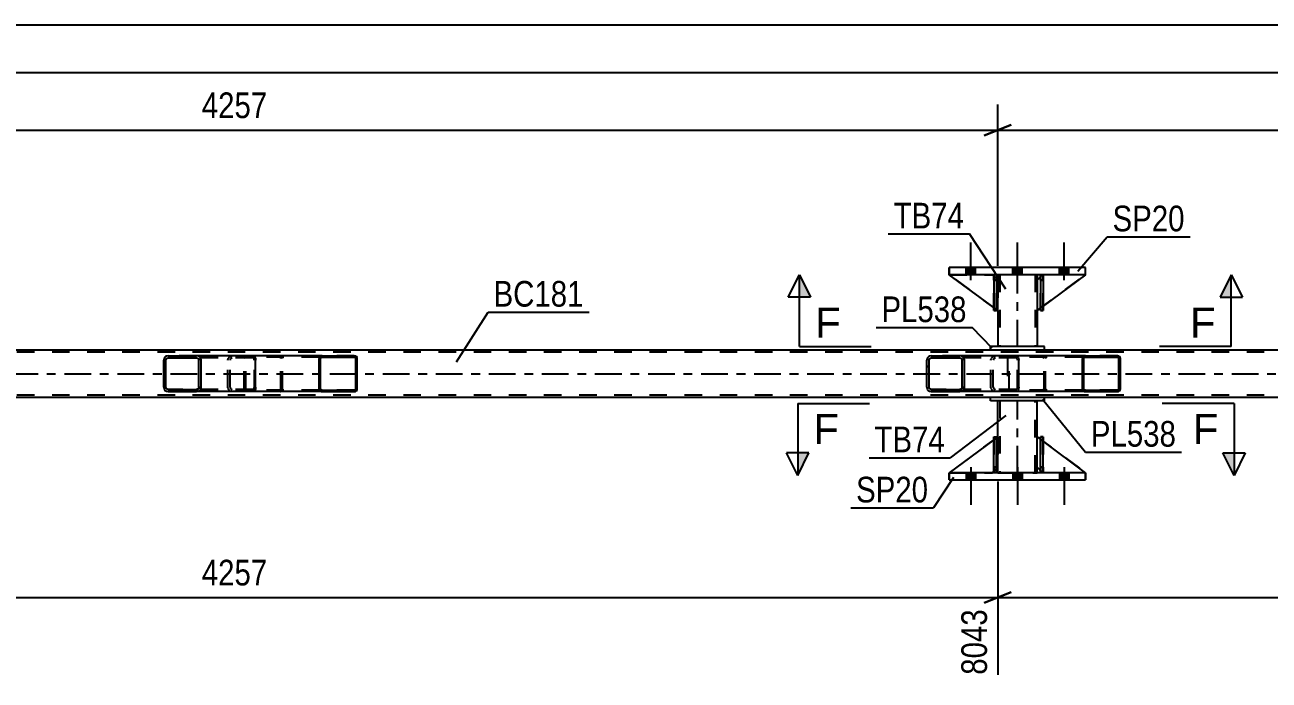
# Model space of a CAD drawing. Header units: millimetres. Extents: x 0 to 841, y 0 to 594.
# Drawn here: x 219.4 to 358.2, y 217.9 to 291 of the extents above; entities that cross this region are included whole.
import ezdxf

# ---------------------------------------------------------------- set-up
doc = ezdxf.new("R2010")
doc.units = ezdxf.units.MM
doc.linetypes.add('DXK_LINE_DOT2', pattern=[3.9198, 1.9599, -1.9599])
doc.linetypes.add('DXK_LINE_DOT3', pattern=[5.9187, 2.979, -0.9799, 0.9799, -0.9799])
doc.styles.add('Arial', font='ARIAL.TTF', dxfattribs={"height": 0.2})
doc.styles.add('Arial Narrow', font='ARIALN.TTF', dxfattribs={"height": 0.2})

# ---------------------------------------------------------------- blocks, each defined once
blk = doc.blocks.new('Bolt-814521683-2809 - 2731')
at = {"linetype": 'Continuous'}
for points in [[(324.4, 263.15), (325.44, 263.15), (325.44, 263.95), (324.4, 263.95)], [(324.4, 263.15), (325.44, 263.15), (325.44, 263.95), (324.4, 263.95)], [(324.4, 263.15), (325.44, 263.15), (325.44, 263.95), (324.4, 263.95)], [(329.6, 263.15), (330.64, 263.15), (330.64, 263.95), (329.6, 263.95)], [(329.6, 263.15), (330.64, 263.15), (330.64, 263.95), (329.6, 263.95)], [(334.8, 263.15), (335.84, 263.15), (335.84, 263.95), (334.8, 263.95)], [(334.8, 263.15), (335.84, 263.15), (335.84, 263.95), (334.8, 263.95)], [(334.8, 263.15), (335.84, 263.15), (335.84, 263.95), (334.8, 263.95)]]:
    blk.add_hatch(color=1, dxfattribs=at).paths.add_polyline_path(points)
at = {"color": 1, "linetype": 'Continuous'}
for p, q in [((324.92, 262.55), (324.92, 266.75)), ((324.92, 262.55), (324.92, 266.75)), ((324.92, 262.55), (324.92, 266.75)), ((330.12, 262.55), (330.12, 266.75)), ((330.12, 262.55), (330.12, 266.75)), ((335.32, 262.55), (335.32, 266.75)), ((335.32, 262.55), (335.32, 266.75)), ((335.32, 262.55), (335.32, 266.75)), ((324.4, 263.15), (324.4, 263.95)), ((324.4, 263.15), (324.4, 263.95)), ((324.4, 263.15), (324.4, 263.95)), ((325.44, 263.15), (325.44, 263.95)), ((325.44, 263.15), (325.44, 263.95)), ((325.44, 263.15), (325.44, 263.95)), ((329.6, 263.15), (329.6, 263.95)), ((329.6, 263.15), (329.6, 263.95)), ((330.64, 263.15), (330.64, 263.95)), ((330.64, 263.15), (330.64, 263.95)), ((334.8, 263.15), (334.8, 263.95)), ((334.8, 263.15), (334.8, 263.95)), ((334.8, 263.15), (334.8, 263.95)), ((335.84, 263.15), (335.84, 263.95)), ((335.84, 263.15), (335.84, 263.95)), ((335.84, 263.15), (335.84, 263.95))]:
    blk.add_line(p, q, dxfattribs=at)
blk = doc.blocks.new('Bolt-814521683-2810 - 2731')
at = {"linetype": 'Continuous'}
for points in [[(325.44, 241.07), (324.4, 241.07), (324.4, 240.27), (325.44, 240.27)], [(325.44, 241.07), (324.4, 241.07), (324.4, 240.27), (325.44, 240.27)], [(325.44, 241.07), (324.4, 241.07), (324.4, 240.27), (325.44, 240.27)], [(330.64, 241.07), (329.6, 241.07), (329.6, 240.27), (330.64, 240.27)], [(330.64, 241.07), (329.6, 241.07), (329.6, 240.27), (330.64, 240.27)], [(335.84, 241.07), (334.8, 241.07), (334.8, 240.27), (335.84, 240.27)], [(335.84, 241.07), (334.8, 241.07), (334.8, 240.27), (335.84, 240.27)], [(335.84, 241.07), (334.8, 241.07), (334.8, 240.27), (335.84, 240.27)]]:
    blk.add_hatch(color=1, dxfattribs=at).paths.add_polyline_path(points)
at = {"color": 1, "linetype": 'Continuous'}
for p, q in [((324.92, 241.67), (324.92, 237.47)), ((324.92, 241.67), (324.92, 237.47)), ((324.92, 241.67), (324.92, 237.47)), ((330.12, 241.67), (330.12, 237.47)), ((330.12, 241.67), (330.12, 237.47)), ((335.32, 241.67), (335.32, 237.47)), ((335.32, 241.67), (335.32, 237.47)), ((335.32, 241.67), (335.32, 237.47)), ((324.4, 241.07), (324.4, 240.27)), ((324.4, 241.07), (324.4, 240.27)), ((324.4, 241.07), (324.4, 240.27)), ((325.44, 241.07), (325.44, 240.27)), ((325.44, 241.07), (325.44, 240.27)), ((325.44, 241.07), (325.44, 240.27)), ((329.6, 241.07), (329.6, 240.27)), ((329.6, 241.07), (329.6, 240.27)), ((330.64, 241.07), (330.64, 240.27)), ((330.64, 241.07), (330.64, 240.27)), ((334.8, 241.07), (334.8, 240.27)), ((334.8, 241.07), (334.8, 240.27)), ((334.8, 241.07), (334.8, 240.27)), ((335.84, 241.07), (335.84, 240.27)), ((335.84, 241.07), (335.84, 240.27)), ((335.84, 241.07), (335.84, 240.27))]:
    blk.add_line(p, q, dxfattribs=at)
blk = doc.blocks.new('Part-814521683-2860 - 2731')
at = {"color": 7, "linetype": 'DXK_LINE_DOT2'}
for p, q in [((726.12, 254.51), (64, 254.51)), ((333.12, 254.75), (327.12, 254.75)), ((726.12, 249.71), (64, 249.71)), ((333.12, 249.47), (327.12, 249.47))]:
    blk.add_line(p, q, dxfattribs=at)
at = {"color": 2, "linetype": 'Continuous'}
for p, q in [((327.12, 254.75), (162.85, 254.75)), ((582.53, 254.75), (333.12, 254.75)), ((327.12, 249.47), (162.85, 249.47)), ((582.53, 249.47), (333.12, 249.47))]:
    blk.add_line(p, q, dxfattribs=at)
at = {"color": 7, "linetype": 'DXK_LINE_DOT3'}
blk.add_line((64, 252.11), (726.12, 252.11), dxfattribs=at)
blk = doc.blocks.new('Part-814521683-2909 - 2731')
at = {"color": 2, "linetype": 'Continuous'}
for p, q in [((333.12, 255.15), (327.12, 255.15)), ((327.12, 254.75), (327.12, 255.15)), ((333.12, 254.75), (327.12, 254.75)), ((333.12, 254.75), (333.12, 255.15))]:
    blk.add_line(p, q, dxfattribs=at)
blk = doc.blocks.new('Part-814521683-2921 - 2731')
at = {"linetype": 'Continuous'}
h = blk.add_hatch(dxfattribs=at)
h.set_pattern_fill('', scale=0.7, style=0, pattern_type=0)
h.set_pattern_definition([(45, (324.1625, 253.813), (-1.57154, 1.57154), [])])
h.paths.add_polyline_path([(324.2, 253.63), (324.16, 253.81), (324.05, 253.97), (323.89, 254.07), (323.7, 254.11), (320.51, 254.11), (320.32, 254.07), (320.16, 253.97), (320.05, 253.81), (320.01, 253.63), (320.01, 250.59), (320.05, 250.41), (320.16, 250.25), (320.32, 250.15), (320.51, 250.11), (323.7, 250.11), (323.89, 250.15), (324.05, 250.25), (324.16, 250.41), (324.2, 250.59)])
h.paths.add_polyline_path([(323.93, 250.5), (323.88, 250.42), (323.79, 250.37), (323.7, 250.35), (320.51, 250.35), (320.42, 250.37), (320.34, 250.42), (320.28, 250.5), (320.26, 250.59), (320.26, 253.63), (320.28, 253.72), (320.34, 253.8), (320.42, 253.85), (320.51, 253.87), (323.7, 253.87), (323.79, 253.85), (323.88, 253.8), (323.93, 253.72), (323.95, 253.63), (323.95, 250.59)])
at = {"color": 2, "linetype": 'Continuous'}
for p, q in [((320.51, 254.11), (320.32, 254.07)), ((320.51, 254.11), (323.7, 254.11)), ((330, 254.11), (323.7, 254.11)), ((323.89, 254.07), (323.7, 254.11)), ((330, 254.11), (330.1, 254.07)), ((330.1, 254.07), (330.19, 253.97)), ((320.05, 253.81), (320.01, 253.63)), ((320.01, 250.59), (320.01, 253.63)), ((320.26, 253.63), (320.28, 253.72)), ((320.26, 250.59), (320.26, 253.63)), ((320.28, 253.72), (320.34, 253.8)), ((320.34, 253.8), (320.42, 253.85)), ((320.42, 253.85), (320.51, 253.87)), ((320.51, 253.87), (323.7, 253.87)), ((323.7, 253.87), (323.79, 253.85)), ((323.79, 253.85), (323.88, 253.8)), ((323.88, 253.8), (323.93, 253.72)), ((323.93, 253.72), (323.95, 253.63)), ((323.95, 250.59), (323.95, 253.63)), ((324.2, 253.63), (324.16, 253.81)), ((324.2, 250.59), (324.2, 253.63)), ((330.19, 253.97), (330.25, 253.81)), ((330.25, 253.81), (330.27, 253.63)), ((330.27, 250.59), (330.27, 253.63)), ((320.01, 250.59), (320.05, 250.41)), ((320.28, 250.5), (320.26, 250.59)), ((320.34, 250.42), (320.28, 250.5)), ((320.32, 250.15), (320.51, 250.11)), ((320.42, 250.37), (320.34, 250.42)), ((320.51, 250.35), (320.42, 250.37)), ((320.51, 250.35), (323.7, 250.35)), ((320.51, 250.11), (323.7, 250.11)), ((323.79, 250.37), (323.7, 250.35)), ((323.7, 250.11), (323.89, 250.15)), ((330, 250.11), (323.7, 250.11)), ((323.88, 250.42), (323.79, 250.37)), ((323.93, 250.5), (323.88, 250.42)), ((323.95, 250.59), (323.93, 250.5)), ((324.16, 250.41), (324.2, 250.59)), ((330.1, 250.15), (330, 250.11)), ((330.19, 250.25), (330.1, 250.15)), ((330.25, 250.41), (330.19, 250.25)), ((330.27, 250.59), (330.25, 250.41))]:
    blk.add_line(p, q, dxfattribs=at)
at = {"color": 7, "linetype": 'DXK_LINE_DOT2'}
for p, q in [((323.7, 254.11), (320.51, 254.11)), ((327.47, 254.07), (327.66, 254.11)), ((329.01, 253.87), (329.01, 254.11)), ((330, 253.87), (320.51, 253.87)), ((327.16, 253.63), (327.2, 253.81)), ((327.16, 250.59), (327.16, 253.63)), ((327.43, 253.72), (327.41, 253.63)), ((327.41, 250.59), (327.41, 253.63)), ((327.49, 253.8), (327.43, 253.72)), ((327.57, 253.85), (327.49, 253.8)), ((327.66, 253.87), (327.57, 253.85)), ((330.05, 253.85), (330, 253.87)), ((330.09, 253.8), (330.05, 253.85)), ((330.12, 253.72), (330.09, 253.8)), ((330.13, 253.63), (330.12, 253.72)), ((330.13, 250.59), (330.13, 253.63)), ((330, 250.35), (320.51, 250.35)), ((323.7, 250.11), (320.51, 250.11)), ((327.2, 250.41), (327.16, 250.59)), ((327.41, 250.59), (327.43, 250.5)), ((327.43, 250.5), (327.49, 250.42)), ((327.66, 250.11), (327.47, 250.15)), ((327.49, 250.42), (327.57, 250.37)), ((327.57, 250.37), (327.66, 250.35)), ((329.01, 250.11), (329.01, 250.35)), ((330, 250.35), (330.05, 250.37)), ((330.05, 250.37), (330.09, 250.42)), ((330.09, 250.42), (330.12, 250.5)), ((330.12, 250.5), (330.13, 250.59))]:
    blk.add_line(p, q, dxfattribs=at)
at = {"color": 2, "linetype": 'Continuous'}
for centre, start, end in [((320.5, 253.61), 111.1941, 156.1506), ((323.71, 253.61), 23.8494, 68.8059), ((320.5, 250.6), 203.8494, 248.8059), ((323.71, 250.6), 291.1941, 336.1506)]:
    blk.add_arc(centre, 0.492, start, end, dxfattribs=at)
at = {"color": 7, "linetype": 'DXK_LINE_DOT2'}
for centre, start, end in [((327.65, 253.61), 111.1941, 156.1506), ((327.65, 250.6), 203.8494, 248.8059)]:
    blk.add_arc(centre, 0.492, start, end, dxfattribs=at)
blk = doc.blocks.new('Part-814521683-2922 - 2731')
at = {"linetype": 'Continuous'}
h = blk.add_hatch(dxfattribs=at)
h.set_pattern_fill('', scale=0.7, style=0, pattern_type=0)
h.set_pattern_definition([(45, (256.452, 253.9117), (-1.57154, 1.57154), [])])
h.paths.add_polyline_path([(256.48, 253.79), (256.45, 253.91), (256.38, 254.02), (256.27, 254.08), (256.14, 254.11), (252.56, 254.11), (252.43, 254.08), (252.32, 254.02), (252.25, 253.91), (252.22, 253.79), (252.22, 250.43), (252.25, 250.31), (252.32, 250.2), (252.43, 250.13), (252.56, 250.11), (256.14, 250.11), (256.27, 250.13), (256.38, 250.2), (256.45, 250.31), (256.48, 250.43)])
h.paths.add_polyline_path([(256.29, 250.37), (256.26, 250.32), (256.2, 250.28), (256.14, 250.27), (252.56, 250.27), (252.5, 250.28), (252.44, 250.32), (252.4, 250.37), (252.39, 250.43), (252.39, 253.79), (252.4, 253.85), (252.44, 253.9), (252.5, 253.94), (252.56, 253.95), (256.14, 253.95), (256.2, 253.94), (256.26, 253.9), (256.29, 253.85), (256.31, 253.79), (256.31, 250.43)])
at = {"color": 7, "linetype": 'DXK_LINE_DOT2'}
for p, q in [((244.08, 254.08), (244.21, 254.11)), ((244.86, 254.11), (244.21, 254.11)), ((247.79, 254.11), (247.92, 254.08)), ((256.14, 254.11), (252.56, 254.11)), ((243.87, 253.79), (243.9, 253.91)), ((243.87, 250.43), (243.87, 253.79)), ((244.06, 253.85), (244.04, 253.79)), ((244.04, 250.43), (244.04, 253.79)), ((244.09, 253.9), (244.06, 253.85)), ((244.15, 253.94), (244.09, 253.9)), ((244.21, 253.95), (244.15, 253.94)), ((256.14, 253.95), (244.21, 253.95)), ((247.85, 253.94), (247.79, 253.95)), ((247.91, 253.9), (247.85, 253.94)), ((247.95, 253.85), (247.91, 253.9)), ((247.96, 253.79), (247.95, 253.85)), ((247.96, 250.43), (247.96, 253.79)), ((248.1, 253.91), (248.13, 253.79)), ((248.13, 250.43), (248.13, 253.79)), ((243.9, 250.31), (243.87, 250.43)), ((244.04, 250.43), (244.06, 250.37)), ((244.06, 250.37), (244.09, 250.32)), ((244.21, 250.11), (244.08, 250.13)), ((244.09, 250.32), (244.15, 250.28)), ((244.15, 250.28), (244.21, 250.27)), ((256.14, 250.27), (244.21, 250.27)), ((244.86, 250.11), (244.21, 250.11)), ((247.79, 250.27), (247.85, 250.28)), ((247.92, 250.13), (247.79, 250.11)), ((247.85, 250.28), (247.91, 250.32)), ((247.91, 250.32), (247.95, 250.37)), ((247.95, 250.37), (247.96, 250.43)), ((248.13, 250.43), (248.1, 250.31)), ((256.14, 250.11), (252.56, 250.11))]:
    blk.add_line(p, q, dxfattribs=at)
at = {"color": 2, "linetype": 'Continuous'}
for p, q in [((252.56, 254.11), (244.86, 254.11)), ((252.56, 254.11), (252.43, 254.08)), ((252.56, 254.11), (256.14, 254.11)), ((256.27, 254.08), (256.14, 254.11)), ((252.25, 253.91), (252.22, 253.79)), ((252.22, 250.43), (252.22, 253.79)), ((252.39, 253.79), (252.4, 253.85)), ((252.39, 250.43), (252.39, 253.79)), ((252.4, 253.85), (252.44, 253.9)), ((252.44, 253.9), (252.5, 253.94)), ((252.5, 253.94), (252.56, 253.95)), ((252.56, 253.95), (256.14, 253.95)), ((256.14, 253.95), (256.2, 253.94)), ((256.2, 253.94), (256.26, 253.9)), ((256.26, 253.9), (256.29, 253.85)), ((256.29, 253.85), (256.31, 253.79)), ((256.31, 250.43), (256.31, 253.79)), ((256.48, 253.79), (256.45, 253.91)), ((256.48, 250.43), (256.48, 253.79)), ((252.56, 250.11), (244.86, 250.11)), ((252.22, 250.43), (252.25, 250.31)), ((252.4, 250.37), (252.39, 250.43)), ((252.44, 250.32), (252.4, 250.37)), ((252.43, 250.13), (252.56, 250.11)), ((252.5, 250.28), (252.44, 250.32)), ((252.56, 250.27), (252.5, 250.28)), ((252.56, 250.27), (256.14, 250.27)), ((252.56, 250.11), (256.14, 250.11)), ((256.2, 250.28), (256.14, 250.27)), ((256.14, 250.11), (256.27, 250.13)), ((256.26, 250.32), (256.2, 250.28)), ((256.29, 250.37), (256.26, 250.32)), ((256.31, 250.43), (256.29, 250.37)), ((256.45, 250.31), (256.48, 250.43))]:
    blk.add_line(p, q, dxfattribs=at)
at = {"color": 7, "linetype": 'DXK_LINE_DOT2'}
for centre, start, end in [((244.2, 253.78), 110.7583, 155.68), ((247.8, 253.78), 24.32, 69.2417), ((244.2, 250.44), 204.32, 249.2417), ((247.8, 250.44), 290.7583, 335.68)]:
    blk.add_arc(centre, 0.331, start, end, dxfattribs=at)
at = {"color": 2, "linetype": 'Continuous'}
for centre, start, end in [((252.55, 253.78), 110.7583, 155.68), ((256.15, 253.78), 24.32, 69.2417), ((252.55, 250.44), 204.32, 249.2417), ((256.15, 250.44), 290.7583, 335.68)]:
    blk.add_arc(centre, 0.331, start, end, dxfattribs=at)
blk = doc.blocks.new('Part-814521683-2923 - 2731')
at = {"linetype": 'Continuous'}
h = blk.add_hatch(dxfattribs=at)
h.set_pattern_fill('', scale=0.7, style=0, pattern_type=0)
h.set_pattern_definition([(45, (239.0283, 253.813), (-1.57154, 1.57154), [])])
h.paths.add_polyline_path([(239.07, 253.63), (239.03, 253.81), (238.92, 253.97), (238.76, 254.07), (238.56, 254.11), (235.38, 254.11), (235.19, 254.07), (235.02, 253.97), (234.92, 253.81), (234.88, 253.63), (234.88, 250.59), (234.92, 250.41), (235.02, 250.25), (235.19, 250.15), (235.38, 250.11), (238.56, 250.11), (238.76, 250.15), (238.92, 250.25), (239.03, 250.41), (239.07, 250.59)])
h.paths.add_polyline_path([(238.8, 250.5), (238.74, 250.42), (238.66, 250.37), (238.56, 250.35), (235.38, 250.35), (235.28, 250.37), (235.2, 250.42), (235.15, 250.5), (235.13, 250.59), (235.13, 253.63), (235.15, 253.72), (235.2, 253.8), (235.28, 253.85), (235.38, 253.87), (238.56, 253.87), (238.66, 253.85), (238.74, 253.8), (238.8, 253.72), (238.82, 253.63), (238.82, 250.59)])
at = {"color": 2, "linetype": 'Continuous'}
for p, q in [((235.38, 254.11), (235.19, 254.07)), ((235.38, 254.11), (238.56, 254.11)), ((244.86, 254.11), (238.56, 254.11)), ((238.76, 254.07), (238.56, 254.11)), ((244.86, 254.11), (244.97, 254.07)), ((244.97, 254.07), (245.06, 253.97)), ((234.92, 253.81), (234.88, 253.63)), ((234.88, 250.59), (234.88, 253.63)), ((235.13, 253.63), (235.15, 253.72)), ((235.13, 250.59), (235.13, 253.63)), ((235.15, 253.72), (235.2, 253.8)), ((235.2, 253.8), (235.28, 253.85)), ((235.28, 253.85), (235.38, 253.87)), ((235.38, 253.87), (238.56, 253.87)), ((238.56, 253.87), (238.66, 253.85)), ((238.66, 253.85), (238.74, 253.8)), ((238.74, 253.8), (238.8, 253.72)), ((238.8, 253.72), (238.82, 253.63)), ((238.82, 250.59), (238.82, 253.63)), ((239.07, 253.63), (239.03, 253.81)), ((239.07, 250.59), (239.07, 253.63)), ((245.06, 253.97), (245.11, 253.81)), ((245.11, 253.81), (245.14, 253.63)), ((245.14, 250.59), (245.14, 253.63)), ((234.88, 250.59), (234.92, 250.41)), ((235.15, 250.5), (235.13, 250.59)), ((235.2, 250.42), (235.15, 250.5)), ((235.19, 250.15), (235.38, 250.11)), ((235.28, 250.37), (235.2, 250.42)), ((235.38, 250.35), (235.28, 250.37)), ((235.38, 250.35), (238.56, 250.35)), ((235.38, 250.11), (238.56, 250.11)), ((238.66, 250.37), (238.56, 250.35)), ((238.56, 250.11), (238.76, 250.15)), ((244.86, 250.11), (238.56, 250.11)), ((238.74, 250.42), (238.66, 250.37)), ((238.8, 250.5), (238.74, 250.42)), ((238.82, 250.59), (238.8, 250.5)), ((239.03, 250.41), (239.07, 250.59)), ((244.97, 250.15), (244.86, 250.11)), ((245.06, 250.25), (244.97, 250.15)), ((245.11, 250.41), (245.06, 250.25)), ((245.14, 250.59), (245.11, 250.41))]:
    blk.add_line(p, q, dxfattribs=at)
at = {"color": 7, "linetype": 'DXK_LINE_DOT2'}
for p, q in [((238.56, 254.11), (235.38, 254.11)), ((242.34, 254.07), (242.53, 254.11)), ((243.87, 253.87), (243.87, 254.11)), ((244.86, 253.87), (235.38, 253.87)), ((242.03, 253.63), (242.07, 253.81)), ((242.03, 250.59), (242.03, 253.63)), ((242.3, 253.72), (242.28, 253.63)), ((242.28, 250.59), (242.28, 253.63)), ((242.35, 253.8), (242.3, 253.72)), ((242.43, 253.85), (242.35, 253.8)), ((242.53, 253.87), (242.43, 253.85)), ((244.92, 253.85), (244.86, 253.87)), ((244.96, 253.8), (244.92, 253.85)), ((244.99, 253.72), (244.96, 253.8)), ((245, 253.63), (244.99, 253.72)), ((245, 250.59), (245, 253.63)), ((244.86, 250.35), (235.38, 250.35)), ((238.56, 250.11), (235.38, 250.11)), ((242.07, 250.41), (242.03, 250.59)), ((242.28, 250.59), (242.3, 250.5)), ((242.3, 250.5), (242.35, 250.42)), ((242.53, 250.11), (242.34, 250.15)), ((242.35, 250.42), (242.37, 250.41)), ((242.37, 250.41), (242.43, 250.37)), ((242.43, 250.37), (242.53, 250.35)), ((243.87, 250.11), (243.87, 250.35)), ((244.86, 250.35), (244.92, 250.37)), ((244.92, 250.37), (244.96, 250.42)), ((244.96, 250.42), (244.99, 250.5)), ((244.99, 250.5), (245, 250.59))]:
    blk.add_line(p, q, dxfattribs=at)
at = {"color": 2, "linetype": 'Continuous'}
for centre, start, end in [((235.36, 253.61), 111.1941, 156.1506), ((238.58, 253.61), 23.8494, 68.8059), ((235.36, 250.6), 203.8494, 248.8059), ((238.58, 250.6), 291.1941, 336.1506)]:
    blk.add_arc(centre, 0.492, start, end, dxfattribs=at)
at = {"color": 7, "linetype": 'DXK_LINE_DOT2'}
for centre, start, end in [((242.52, 253.61), 111.1941, 156.1506), ((242.52, 250.6), 203.8494, 248.8059)]:
    blk.add_arc(centre, 0.492, start, end, dxfattribs=at)
blk = doc.blocks.new('Part-814521683-2938 - 2731')
at = {"color": 2, "linetype": 'Continuous'}
for p, q in [((327.92, 263.15), (327.92, 262.55)), ((332.32, 263.15), (332.32, 262.55)), ((327.92, 259.15), (327.92, 255.15)), ((332.32, 259.15), (332.32, 255.15))]:
    blk.add_line(p, q, dxfattribs=at)
at = {"color": 7, "linetype": 'DXK_LINE_DOT2'}
for p, q in [((332.32, 263.15), (327.92, 263.15)), ((327.92, 262.55), (327.92, 259.15)), ((328.16, 263.15), (328.16, 255.15)), ((332.08, 263.15), (332.08, 255.15)), ((332.32, 262.55), (332.32, 259.15)), ((332.32, 255.15), (327.92, 255.15))]:
    blk.add_line(p, q, dxfattribs=at)
at = {"color": 7, "linetype": 'DXK_LINE_DOT3'}
blk.add_line((330.12, 255.15), (330.12, 263.15), dxfattribs=at)
blk = doc.blocks.new('Part-814521683-2940 - 2731')
at = {"color": 7, "linetype": 'DXK_LINE_DOT2'}
for p, q in [((332.68, 262.55), (332.68, 263.15)), ((332.68, 263.15), (332.68, 263.15)), ((332.68, 263.15), (332.68, 259.15)), ((333, 263.15), (332.68, 263.15)), ((332.68, 259.15), (332.68, 262.55)), ((332.68, 262.55), (333, 262.55)), ((333, 262.55), (333, 263.15)), ((333, 259.15), (333, 263.15)), ((333, 262.55), (333, 259.15)), ((332.68, 259.15), (333, 259.15))]:
    blk.add_line(p, q, dxfattribs=at)
blk = doc.blocks.new('Part-814521683-2941 - 2731')
at = {"color": 7, "linetype": 'DXK_LINE_DOT2'}
for p, q in [((327.48, 262.55), (327.48, 263.15)), ((327.48, 263.15), (327.48, 263.15)), ((327.48, 263.15), (327.48, 259.15)), ((327.8, 263.15), (327.48, 263.15)), ((327.48, 259.15), (327.48, 262.55)), ((327.48, 262.55), (327.8, 262.55)), ((327.8, 262.55), (327.8, 263.15)), ((327.8, 259.15), (327.8, 263.15)), ((327.8, 262.55), (327.8, 259.15)), ((327.48, 259.15), (327.8, 259.15))]:
    blk.add_line(p, q, dxfattribs=at)
blk = doc.blocks.new('Part-814521683-2946 - 2731')
at = {"color": 2, "linetype": 'Continuous'}
for p, q in [((322.52, 240.27), (322.52, 241.07)), ((337.72, 241.07), (322.52, 241.07)), ((322.52, 240.27), (337.72, 240.27)), ((337.72, 240.27), (337.72, 241.07))]:
    blk.add_line(p, q, dxfattribs=at)
at = {"color": 7, "linetype": 'DXK_LINE_DOT2'}
for p, q in [((322.52, 241.07), (322.52, 240.27)), ((337.72, 241.07), (337.72, 240.27))]:
    blk.add_line(p, q, dxfattribs=at)
blk = doc.blocks.new('Part-814521683-2951 - 2731')
at = {"color": 2, "linetype": 'Continuous'}
for p, q in [((337.72, 263.95), (322.52, 263.95)), ((322.52, 263.15), (322.52, 263.95)), ((337.72, 263.15), (337.72, 263.95)), ((337.72, 263.15), (322.52, 263.15))]:
    blk.add_line(p, q, dxfattribs=at)
at = {"color": 7, "linetype": 'DXK_LINE_DOT2'}
for p, q in [((322.52, 263.95), (322.52, 263.15)), ((337.72, 263.15), (337.72, 263.95))]:
    blk.add_line(p, q, dxfattribs=at)
blk = doc.blocks.new('Part-814521683-2956 - 2731')
at = {"color": 2, "linetype": 'Continuous'}
for p, q in [((327.92, 245.07), (327.92, 249.07)), ((332.32, 245.07), (332.32, 249.07)), ((327.92, 241.07), (327.92, 241.67)), ((332.32, 241.07), (332.32, 241.67))]:
    blk.add_line(p, q, dxfattribs=at)
at = {"color": 7, "linetype": 'DXK_LINE_DOT2'}
for p, q in [((332.32, 249.07), (327.92, 249.07)), ((328.16, 249.07), (328.16, 241.07)), ((332.08, 241.07), (332.08, 249.07)), ((327.92, 241.67), (327.92, 245.07)), ((332.32, 241.67), (332.32, 245.07)), ((327.92, 241.07), (332.32, 241.07))]:
    blk.add_line(p, q, dxfattribs=at)
at = {"color": 7, "linetype": 'DXK_LINE_DOT3'}
blk.add_line((330.12, 241.07), (330.12, 249.07), dxfattribs=at)
blk = doc.blocks.new('Part-814521683-2961 - 2731')
at = {"color": 2, "linetype": 'Continuous'}
for p, q in [((333.12, 249.47), (327.12, 249.47)), ((327.12, 249.07), (327.12, 249.47)), ((333.12, 249.07), (327.12, 249.07)), ((333.12, 249.07), (333.12, 249.47))]:
    blk.add_line(p, q, dxfattribs=at)
blk = doc.blocks.new('Part-814521683-2973 - 2731')
at = {"linetype": 'Continuous'}
h = blk.add_hatch(dxfattribs=at)
h.set_pattern_fill('', scale=0.7, style=0, pattern_type=0)
h.set_pattern_definition([(45, (341.5862, 253.9117), (-1.57154, 1.57154), [])])
h.paths.add_polyline_path([(341.61, 253.79), (341.59, 253.91), (341.51, 254.02), (341.4, 254.08), (341.27, 254.11), (337.7, 254.11), (337.57, 254.08), (337.46, 254.02), (337.38, 253.91), (337.36, 253.79), (337.36, 250.43), (337.38, 250.31), (337.46, 250.2), (337.57, 250.13), (337.7, 250.11), (341.27, 250.11), (341.4, 250.13), (341.51, 250.2), (341.59, 250.31), (341.61, 250.43)])
h.paths.add_polyline_path([(341.43, 250.37), (341.39, 250.32), (341.34, 250.28), (341.27, 250.27), (337.7, 250.27), (337.63, 250.28), (337.58, 250.32), (337.54, 250.37), (337.53, 250.43), (337.53, 253.79), (337.54, 253.85), (337.58, 253.9), (337.63, 253.94), (337.7, 253.95), (341.27, 253.95), (341.34, 253.94), (341.39, 253.9), (341.43, 253.85), (341.44, 253.79), (341.44, 250.43)])
at = {"color": 7, "linetype": 'DXK_LINE_DOT2'}
for p, q in [((329.22, 254.08), (329.35, 254.11)), ((330, 254.11), (329.35, 254.11)), ((332.92, 254.11), (333.05, 254.08)), ((341.27, 254.11), (337.7, 254.11)), ((329.01, 253.79), (329.03, 253.91)), ((329.01, 253.79), (329.01, 250.43)), ((329.19, 253.85), (329.18, 253.79)), ((329.18, 250.43), (329.18, 253.79)), ((329.23, 253.9), (329.19, 253.85)), ((329.28, 253.94), (329.23, 253.9)), ((329.35, 253.95), (329.28, 253.94)), ((341.27, 253.95), (329.35, 253.95)), ((332.99, 253.94), (332.92, 253.95)), ((333.04, 253.9), (332.99, 253.94)), ((333.08, 253.85), (333.04, 253.9)), ((333.09, 253.79), (333.08, 253.85)), ((333.09, 250.43), (333.09, 253.79)), ((333.24, 253.91), (333.26, 253.79)), ((333.26, 250.43), (333.26, 253.79)), ((329.01, 250.41), (329.01, 250.43)), ((329.03, 250.31), (329.01, 250.41)), ((329.18, 250.43), (329.19, 250.37)), ((329.19, 250.37), (329.23, 250.32)), ((329.35, 250.11), (329.22, 250.13)), ((329.23, 250.32), (329.28, 250.28)), ((329.28, 250.28), (329.35, 250.27)), ((341.27, 250.27), (329.35, 250.27)), ((330, 250.11), (329.35, 250.11)), ((332.92, 250.27), (332.99, 250.28)), ((333.05, 250.13), (332.92, 250.11)), ((332.99, 250.28), (333.04, 250.32)), ((333.04, 250.32), (333.08, 250.37)), ((333.08, 250.37), (333.09, 250.43)), ((333.26, 250.43), (333.24, 250.31)), ((341.27, 250.11), (337.7, 250.11))]:
    blk.add_line(p, q, dxfattribs=at)
at = {"color": 2, "linetype": 'Continuous'}
for p, q in [((337.7, 254.11), (330, 254.11)), ((337.7, 254.11), (337.57, 254.08)), ((337.7, 254.11), (341.27, 254.11)), ((341.4, 254.08), (341.27, 254.11)), ((337.38, 253.91), (337.36, 253.79)), ((337.36, 250.43), (337.36, 253.79)), ((337.53, 253.79), (337.54, 253.85)), ((337.53, 250.43), (337.53, 253.79)), ((337.54, 253.85), (337.58, 253.9)), ((337.58, 253.9), (337.63, 253.94)), ((337.63, 253.94), (337.7, 253.95)), ((337.7, 253.95), (341.27, 253.95)), ((341.27, 253.95), (341.34, 253.94)), ((341.34, 253.94), (341.39, 253.9)), ((341.39, 253.9), (341.43, 253.85)), ((341.43, 253.85), (341.44, 253.79)), ((341.44, 250.43), (341.44, 253.79)), ((341.61, 253.79), (341.59, 253.91)), ((341.61, 250.43), (341.61, 253.79)), ((337.7, 250.11), (330, 250.11)), ((337.36, 250.43), (337.38, 250.31)), ((337.54, 250.37), (337.53, 250.43)), ((337.58, 250.32), (337.54, 250.37)), ((337.57, 250.13), (337.7, 250.11)), ((337.63, 250.28), (337.58, 250.32)), ((337.7, 250.27), (337.63, 250.28)), ((337.7, 250.27), (341.27, 250.27)), ((337.7, 250.11), (341.27, 250.11)), ((341.34, 250.28), (341.27, 250.27)), ((341.27, 250.11), (341.4, 250.13)), ((341.39, 250.32), (341.34, 250.28)), ((341.43, 250.37), (341.39, 250.32)), ((341.44, 250.43), (341.43, 250.37)), ((341.59, 250.31), (341.61, 250.43))]:
    blk.add_line(p, q, dxfattribs=at)
at = {"color": 7, "linetype": 'DXK_LINE_DOT2'}
for centre, start, end in [((329.33, 253.78), 110.7583, 155.68), ((332.94, 253.78), 24.32, 69.2417), ((329.33, 250.44), 204.32, 249.2417), ((332.94, 250.44), 290.7583, 335.68)]:
    blk.add_arc(centre, 0.331, start, end, dxfattribs=at)
at = {"color": 2, "linetype": 'Continuous'}
for centre, start, end in [((337.68, 253.78), 110.7583, 155.68), ((341.28, 253.78), 24.32, 69.2417), ((337.68, 250.44), 204.32, 249.2417), ((341.28, 250.44), 290.7583, 335.68)]:
    blk.add_arc(centre, 0.331, start, end, dxfattribs=at)
blk = doc.blocks.new('Part-814521683-2992 - 2731')
at = {"color": 2, "linetype": 'Continuous'}
for p, q in [((332.68, 262.9), (332.32, 262.55)), ((332.32, 262.55), (332.32, 259.15)), ((337.72, 263.15), (333, 259.65)), ((332.68, 259.41), (332.32, 259.15))]:
    blk.add_line(p, q, dxfattribs=at)
at = {"color": 7, "linetype": 'DXK_LINE_DOT2'}
for p, q in [((332.92, 263.15), (332.68, 262.9)), ((337.72, 263.15), (332.92, 263.15)), ((333, 259.65), (332.68, 259.41))]:
    blk.add_line(p, q, dxfattribs=at)
blk = doc.blocks.new('Part-814521683-2993 - 2731')
at = {"color": 7, "linetype": 'DXK_LINE_DOT2'}
for p, q in [((332.92, 263.15), (332.32, 262.55)), ((332.32, 259.15), (337.72, 263.15)), ((332.32, 262.55), (332.32, 259.15)), ((337.72, 263.15), (332.92, 263.15))]:
    blk.add_line(p, q, dxfattribs=at)
blk = doc.blocks.new('Part-814521683-2994 - 2731')
at = {"color": 2, "linetype": 'Continuous'}
for p, q in [((327.48, 259.48), (322.52, 263.15)), ((327.48, 263), (327.32, 263.15)), ((327.92, 262.55), (327.8, 262.68)), ((327.92, 262.55), (327.92, 262.55)), ((327.92, 259.15), (327.92, 262.55)), ((327.8, 259.24), (327.92, 259.15)), ((327.92, 259.15), (327.92, 259.15))]:
    blk.add_line(p, q, dxfattribs=at)
at = {"color": 7, "linetype": 'DXK_LINE_DOT2'}
for p, q in [((327.32, 263.15), (322.52, 263.15)), ((327.32, 263.15), (327.92, 262.55)), ((327.8, 262.68), (327.48, 263)), ((327.92, 262.55), (327.92, 259.15)), ((327.8, 259.24), (327.48, 259.48))]:
    blk.add_line(p, q, dxfattribs=at)
blk = doc.blocks.new('Part-814521683-2995 - 2731')
at = {"color": 7, "linetype": 'DXK_LINE_DOT2'}
for p, q in [((327.92, 259.15), (322.52, 263.15)), ((322.52, 263.15), (327.32, 263.15)), ((327.32, 263.15), (327.92, 262.55)), ((327.92, 262.55), (327.32, 263.15)), ((327.92, 262.55), (327.92, 259.15)), ((327.92, 262.55), (327.92, 262.55)), ((327.92, 262.55), (327.92, 259.15))]:
    blk.add_line(p, q, dxfattribs=at)
blk = doc.blocks.new('Part-814521683-2996 - 2731')
at = {"color": 2, "linetype": 'Continuous'}
for p, q in [((333, 263.15), (332.68, 263.15)), ((332.68, 263.15), (332.68, 259.15)), ((333, 263.15), (333, 263.15)), ((333, 263.15), (333, 259.15)), ((333, 259.15), (332.68, 259.15))]:
    blk.add_line(p, q, dxfattribs=at)
at = {"color": 7, "linetype": 'DXK_LINE_DOT2'}
for p, q in [((332.68, 262.55), (332.68, 263.15)), ((333, 262.55), (332.68, 262.55)), ((332.68, 262.55), (332.68, 259.15)), ((333, 262.55), (333, 263.15)), ((333, 263.15), (333, 263.15)), ((333, 259.15), (333, 262.55))]:
    blk.add_line(p, q, dxfattribs=at)
blk = doc.blocks.new('Part-814521683-2997 - 2731')
at = {"color": 2, "linetype": 'Continuous'}
for p, q in [((327.8, 263.15), (327.48, 263.15)), ((327.48, 263.15), (327.48, 259.15)), ((327.8, 263.15), (327.8, 263.15)), ((327.8, 263.15), (327.8, 259.15)), ((327.8, 259.15), (327.48, 259.15))]:
    blk.add_line(p, q, dxfattribs=at)
at = {"color": 7, "linetype": 'DXK_LINE_DOT2'}
for p, q in [((327.48, 262.55), (327.48, 263.15)), ((327.8, 262.55), (327.48, 262.55)), ((327.48, 262.55), (327.48, 259.15)), ((327.8, 262.55), (327.8, 263.15)), ((327.8, 263.15), (327.8, 263.15)), ((327.8, 259.15), (327.8, 262.55))]:
    blk.add_line(p, q, dxfattribs=at)
blk = doc.blocks.new('Part-814521683-3018 - 2731')
at = {"color": 2, "linetype": 'Continuous'}
for p, q in [((332.32, 241.67), (332.32, 245.07)), ((332.68, 244.81), (332.32, 245.07)), ((337.72, 241.07), (333, 244.57)), ((332.68, 241.32), (332.32, 241.67))]:
    blk.add_line(p, q, dxfattribs=at)
at = {"color": 7, "linetype": 'DXK_LINE_DOT2'}
for p, q in [((333, 244.57), (332.68, 244.81)), ((332.92, 241.07), (332.68, 241.32)), ((337.72, 241.07), (332.92, 241.07)), ((337.72, 241.07), (337.72, 241.07)), ((337.72, 241.07), (337.72, 241.07))]:
    blk.add_line(p, q, dxfattribs=at)
blk = doc.blocks.new('Part-814521683-3019 - 2731')
at = {"color": 7, "linetype": 'DXK_LINE_DOT2'}
for p, q in [((332.32, 241.67), (332.32, 245.07)), ((332.32, 245.07), (337.72, 241.07)), ((332.92, 241.07), (332.32, 241.67)), ((337.72, 241.07), (332.92, 241.07))]:
    blk.add_line(p, q, dxfattribs=at)
blk = doc.blocks.new('Part-814521683-3021 - 2731')
at = {"color": 2, "linetype": 'Continuous'}
for p, q in [((327.48, 244.74), (322.52, 241.07)), ((327.92, 245.07), (327.8, 244.98)), ((327.92, 241.67), (327.92, 245.07)), ((327.92, 241.67), (327.8, 241.54)), ((327.92, 241.67), (327.92, 241.67)), ((327.48, 241.22), (327.32, 241.07))]:
    blk.add_line(p, q, dxfattribs=at)
at = {"color": 7, "linetype": 'DXK_LINE_DOT2'}
for p, q in [((327.8, 244.98), (327.48, 244.74)), ((327.92, 241.67), (327.92, 245.07)), ((327.92, 241.67), (327.32, 241.07)), ((327.8, 241.54), (327.48, 241.22)), ((322.52, 241.07), (327.32, 241.07))]:
    blk.add_line(p, q, dxfattribs=at)
blk = doc.blocks.new('Part-814521683-3022 - 2731')
at = {"color": 7, "linetype": 'DXK_LINE_DOT2'}
for p, q in [((327.92, 245.07), (322.52, 241.07)), ((327.92, 241.67), (327.92, 245.07)), ((327.92, 245.07), (327.92, 241.67)), ((327.32, 241.07), (327.92, 241.67)), ((327.92, 241.67), (327.32, 241.07)), ((327.92, 241.67), (327.92, 241.67)), ((322.52, 241.07), (327.32, 241.07))]:
    blk.add_line(p, q, dxfattribs=at)
blk = doc.blocks.new('Part-814521683-3023 - 2731')
at = {"color": 2, "linetype": 'Continuous'}
for p, q in [((332.68, 241.07), (332.68, 245.07)), ((332.68, 245.07), (333, 245.07)), ((333, 241.07), (333, 245.07)), ((332.68, 241.07), (332.68, 241.07)), ((333, 241.07), (332.68, 241.07))]:
    blk.add_line(p, q, dxfattribs=at)
at = {"color": 7, "linetype": 'DXK_LINE_DOT2'}
for p, q in [((332.68, 245.07), (332.68, 241.67)), ((333, 241.67), (333, 245.07)), ((332.68, 241.67), (332.68, 241.07)), ((332.68, 241.67), (333, 241.67)), ((333, 241.07), (333, 241.67)), ((333, 241.07), (333, 241.07))]:
    blk.add_line(p, q, dxfattribs=at)
blk = doc.blocks.new('Part-814521683-3024 - 2731')
at = {"color": 2, "linetype": 'Continuous'}
for p, q in [((327.48, 241.07), (327.48, 245.07)), ((327.48, 245.07), (327.8, 245.07)), ((327.8, 241.07), (327.8, 245.07)), ((327.48, 241.07), (327.48, 241.07)), ((327.8, 241.07), (327.48, 241.07))]:
    blk.add_line(p, q, dxfattribs=at)
at = {"color": 7, "linetype": 'DXK_LINE_DOT2'}
for p, q in [((327.48, 245.07), (327.48, 241.67)), ((327.8, 241.67), (327.8, 245.07)), ((327.48, 241.67), (327.48, 241.07)), ((327.48, 241.67), (327.8, 241.67)), ((327.8, 241.07), (327.8, 241.67)), ((327.8, 241.07), (327.8, 241.07))]:
    blk.add_line(p, q, dxfattribs=at)
blk = doc.blocks.new('Part-814521683-3025 - 2731')
at = {"color": 7, "linetype": 'DXK_LINE_DOT2'}
for p, q in [((333, 245.07), (332.68, 245.07)), ((332.68, 241.67), (332.68, 245.07)), ((332.68, 245.07), (332.68, 241.07)), ((333, 245.07), (333, 241.67)), ((333, 241.07), (333, 245.07)), ((333, 241.67), (332.68, 241.67)), ((332.68, 241.07), (332.68, 241.67)), ((333, 241.67), (333, 241.07)), ((333, 241.07), (332.68, 241.07)), ((333, 241.07), (333, 241.07))]:
    blk.add_line(p, q, dxfattribs=at)
blk = doc.blocks.new('Part-814521683-3026 - 2731')
at = {"color": 7, "linetype": 'DXK_LINE_DOT2'}
for p, q in [((327.48, 245.07), (327.8, 245.07)), ((327.48, 241.67), (327.48, 245.07)), ((327.48, 245.07), (327.48, 241.07)), ((327.8, 245.07), (327.8, 241.67)), ((327.8, 241.07), (327.8, 244.98)), ((327.8, 241.67), (327.48, 241.67)), ((327.48, 241.07), (327.48, 241.67)), ((327.8, 241.67), (327.8, 241.07)), ((327.8, 241.07), (327.48, 241.07)), ((327.8, 241.07), (327.8, 241.07))]:
    blk.add_line(p, q, dxfattribs=at)
blk = doc.blocks.new('StraightDimension-814521683-3153 - 2731')
at = {"color": 7, "linetype": 'Continuous'}
for p, q in [((327.92, 240.07), (327.92, 218.53)), ((329.42, 227.74), (326.42, 226.54)), ((327.92, 227.14), (583.33, 227.14))]:
    blk.add_line(p, q, dxfattribs=at)
blk = doc.blocks.new('StraightDimension-814521683-3159 - 2731')
at = {"color": 7, "linetype": 'Continuous'}
for p, q in [((327.92, 240.07), (327.92, 218.53)), ((326.42, 226.54), (329.42, 227.74)), ((157.65, 227.14), (327.92, 227.14))]:
    blk.add_line(p, q, dxfattribs=at)
at = {"color": 0}
blk.add_wipeout([(247.04, 227.89), (247.04, 232.09), (238.53, 232.09), (238.53, 227.89)], dxfattribs=at)
at = {"color": 3, "style": 'Arial Narrow'}
blk.add_text('4257', height=2.863, dxfattribs=at).set_placement((239.13, 228.49))
at = {"color": 0, "linetype": 'Continuous'}
blk.add_wipeout([(327.32, 226.44), (323.12, 226.44), (323.12, 217.93), (327.32, 217.93)], dxfattribs=at)
at = {"color": 3, "linetype": 'Continuous', "style": 'Arial Narrow'}
blk.add_text('8043', height=2.863, rotation=90.0002, dxfattribs=at).set_placement((326.72, 218.53))
blk = doc.blocks.new('StraightDimension-814521683-3166 - 2731')
at = {"color": 7, "linetype": 'Continuous'}
blk.add_line((53.14, 291.02), (736.98, 291.02), dxfattribs=at)
blk = doc.blocks.new('StraightDimension-814521683-3177 - 2731')
at = {"color": 7, "linetype": 'Continuous'}
for p, q in [((327.92, 264.15), (327.92, 282.12)), ((157.65, 279.27), (327.92, 279.27)), ((326.42, 278.67), (329.42, 279.87))]:
    blk.add_line(p, q, dxfattribs=at)
at = {"color": 0}
blk.add_wipeout([(247.04, 280.02), (247.04, 284.22), (238.53, 284.22), (238.53, 280.02)], dxfattribs=at)
at = {"color": 3, "style": 'Arial Narrow'}
blk.add_text('4257', height=2.863, dxfattribs=at).set_placement((239.13, 280.62))
blk = doc.blocks.new('StraightDimension-814521683-3183 - 2731')
at = {"color": 7, "linetype": 'Continuous'}
for p, q in [((327.92, 264.15), (327.92, 282.12)), ((329.42, 279.87), (326.42, 278.67)), ((327.92, 279.27), (583.33, 279.27))]:
    blk.add_line(p, q, dxfattribs=at)
blk = doc.blocks.new('StraightDimension-814521683-7556 - 2731')
at = {"color": 7, "linetype": 'Continuous'}
blk.add_line((53.78, 285.71), (736.34, 285.71), dxfattribs=at)
blk = doc.blocks.new('Mark-814521683-2856 - 2731')
at = {"color": 0}
blk.add_wipeout([(281.73, 259.59), (281.73, 262.59), (271.68, 262.59), (271.68, 259.59)], dxfattribs=at)
blk.add_wipeout([(281.73, 259.59), (281.73, 262.59), (271.68, 262.59), (271.68, 259.59)], dxfattribs=at)
at = {"color": 30, "linetype": 'Continuous'}
for p, q in [((267.55, 253.44), (271.08, 258.99)), ((271.08, 258.99), (282.33, 258.99))]:
    blk.add_line(p, q, dxfattribs=at)
at = {"color": 3, "style": 'Arial Narrow'}
blk.add_text('BC181', height=2.863, dxfattribs=at).set_placement((271.68, 259.59))
blk = doc.blocks.new('Mark-814521683-2905 - 2731')
at = {"color": 0}
blk.add_wipeout([(324.45, 257.86), (324.45, 260.86), (314.95, 260.86), (314.95, 257.86)], dxfattribs=at)
blk.add_wipeout([(324.45, 257.86), (324.45, 260.86), (314.95, 260.86), (314.95, 257.86)], dxfattribs=at)
at = {"color": 30, "linetype": 'Continuous'}
for p in [(314.35, 257.26), (327.29, 254.96)]:
    blk.add_line(p, (325.05, 257.26), dxfattribs=at)
at = {"color": 3, "style": 'Arial Narrow'}
blk.add_text('PL538', height=2.863, dxfattribs=at).set_placement((314.95, 257.86))
blk = doc.blocks.new('Mark-814521683-2934 - 2731')
at = {"color": 0}
blk.add_wipeout([(324.16, 268.31), (324.16, 271.31), (316.31, 271.31), (316.31, 268.31)], dxfattribs=at)
blk.add_wipeout([(324.16, 268.31), (324.16, 271.31), (316.31, 271.31), (316.31, 268.31)], dxfattribs=at)
at = {"color": 30, "linetype": 'Continuous'}
for p in [(315.71, 267.71), (328.81, 261.54)]:
    blk.add_line(p, (324.76, 267.71), dxfattribs=at)
at = {"color": 3, "style": 'Arial Narrow'}
blk.add_text('TB74', height=2.863, dxfattribs=at).set_placement((316.31, 268.31))
blk = doc.blocks.new('Mark-814521683-2942 - 2731')
at = {"color": 0}
blk.add_wipeout([(320.16, 237.75), (320.16, 240.75), (312.12, 240.75), (312.12, 237.75)], dxfattribs=at)
blk.add_wipeout([(320.16, 237.75), (320.16, 240.75), (312.12, 240.75), (312.12, 237.75)], dxfattribs=at)
at = {"color": 30, "linetype": 'Continuous'}
for p in [(322.98, 240.52), (311.52, 237.15)]:
    blk.add_line(p, (320.76, 237.15), dxfattribs=at)
at = {"color": 3, "style": 'Arial Narrow'}
blk.add_text('SP20', height=2.863, dxfattribs=at).set_placement((312.12, 237.75))
blk = doc.blocks.new('Mark-814521683-2947 - 2731')
at = {"color": 0}
blk.add_wipeout([(348.77, 267.99), (348.77, 270.99), (340.73, 270.99), (340.73, 267.99)], dxfattribs=at)
blk.add_wipeout([(348.77, 267.99), (348.77, 270.99), (340.73, 270.99), (340.73, 267.99)], dxfattribs=at)
at = {"color": 30, "linetype": 'Continuous'}
for p, q in [((336.86, 263.55), (340.13, 267.39)), ((340.13, 267.39), (349.37, 267.39))]:
    blk.add_line(p, q, dxfattribs=at)
at = {"color": 3, "style": 'Arial Narrow'}
blk.add_text('SP20', height=2.863, dxfattribs=at).set_placement((340.73, 267.99))
blk = doc.blocks.new('Mark-814521683-2952 - 2731')
at = {"color": 0}
blk.add_wipeout([(322.02, 243.34), (322.02, 246.34), (314.17, 246.34), (314.17, 243.34)], dxfattribs=at)
blk.add_wipeout([(322.02, 243.34), (322.02, 246.34), (314.17, 246.34), (314.17, 243.34)], dxfattribs=at)
at = {"color": 30, "linetype": 'Continuous'}
for p in [(328.81, 247.46), (313.57, 242.74)]:
    blk.add_line(p, (322.62, 242.74), dxfattribs=at)
at = {"color": 3, "style": 'Arial Narrow'}
blk.add_text('TB74', height=2.863, dxfattribs=at).set_placement((314.17, 243.34))
blk = doc.blocks.new('Mark-814521683-2957 - 2731')
at = {"color": 0}
blk.add_wipeout([(347.82, 243.97), (347.82, 246.97), (338.31, 246.97), (338.31, 243.97)], dxfattribs=at)
blk.add_wipeout([(347.82, 243.97), (347.82, 246.97), (338.31, 246.97), (338.31, 243.97)], dxfattribs=at)
at = {"color": 30, "linetype": 'Continuous'}
for p, q in [((332.92, 249.26), (337.71, 243.37)), ((337.71, 243.37), (348.42, 243.37))]:
    blk.add_line(p, q, dxfattribs=at)
at = {"color": 3, "style": 'Arial Narrow'}
blk.add_text('PL538', height=2.863, dxfattribs=at).set_placement((338.31, 243.97))
blk = doc.blocks.new('SectionMark-814521683-3224 - 2731')
at = {"linetype": 'Continuous'}
for points in [[(307.05, 260.63), (305.8, 260.63), (305.8, 263.13)], [(353.97, 260.63), (352.72, 260.63), (353.97, 263.13)]]:
    blk.add_hatch(color=6, dxfattribs=at).paths.add_polyline_path(points)
at = {"color": 6, "linetype": 'Continuous'}
for p, q in [((304.55, 260.63), (305.8, 263.13)), ((305.8, 255.13), (305.8, 263.13)), ((305.8, 263.13), (307.05, 260.63)), ((353.97, 263.13), (352.72, 260.63)), ((353.97, 255.13), (353.97, 263.13)), ((353.97, 263.13), (355.22, 260.63)), ((307.05, 260.63), (304.55, 260.63)), ((352.72, 260.63), (355.22, 260.63)), ((305.8, 255.13), (313.8, 255.13)), ((353.97, 255.13), (345.97, 255.13))]:
    blk.add_line(p, q, dxfattribs=at)
at = {"color": 0, "linetype": 'Continuous'}
for points in [[(310.4, 256.13), (310.4, 259.63), (307.55, 259.63), (307.55, 256.13)], [(352.22, 256.13), (352.22, 259.63), (349.37, 259.63), (349.37, 256.13)]]:
    blk.add_wipeout(points, dxfattribs=at)
at = {"color": 3, "linetype": 'Continuous', "style": 'Arial'}
for p in [(307.55, 256.13), (349.37, 256.13)]:
    blk.add_text('F', height=3.34, dxfattribs=at).set_placement(p)
blk = doc.blocks.new('SectionMark-814521683-3228 - 2731')
at = {"linetype": 'Continuous'}
for points in [[(305.61, 243.27), (306.86, 243.27), (305.61, 240.77)], [(353.03, 243.27), (354.28, 243.27), (354.28, 240.77)]]:
    blk.add_hatch(color=6, dxfattribs=at).paths.add_polyline_path(points)
at = {"color": 6, "linetype": 'Continuous'}
for p, q in [((305.61, 248.77), (313.61, 248.77)), ((305.61, 248.77), (305.61, 240.77)), ((354.28, 248.77), (346.28, 248.77)), ((354.28, 248.77), (354.28, 240.77)), ((305.61, 240.77), (304.36, 243.27)), ((306.86, 243.27), (304.36, 243.27)), ((305.61, 240.77), (306.86, 243.27)), ((353.03, 243.27), (355.53, 243.27)), ((354.28, 240.77), (353.03, 243.27)), ((355.53, 243.27), (354.28, 240.77))]:
    blk.add_line(p, q, dxfattribs=at)
at = {"color": 0, "linetype": 'Continuous'}
for points in [[(310.21, 244.27), (310.21, 247.77), (307.36, 247.77), (307.36, 244.27)], [(352.53, 244.27), (352.53, 247.77), (349.68, 247.77), (349.68, 244.27)]]:
    blk.add_wipeout(points, dxfattribs=at)
at = {"color": 3, "linetype": 'Continuous', "style": 'Arial'}
for p in [(307.36, 244.27), (349.68, 244.27)]:
    blk.add_text('F', height=3.34, dxfattribs=at).set_placement(p)

msp = doc.modelspace()

# ---------------------------------------------------------------- block references
for name in ['Bolt-814521683-2809 - 2731', 'Part-814521683-2951 - 2731', 'Part-814521683-2994 - 2731', 'Part-814521683-2995 - 2731', 'Part-814521683-2941 - 2731', 'Part-814521683-2997 - 2731', 'Part-814521683-2938 - 2731', 'Part-814521683-2992 - 2731', 'Part-814521683-2993 - 2731', 'Part-814521683-2940 - 2731', 'Part-814521683-2996 - 2731', 'Part-814521683-2860 - 2731', 'Part-814521683-2923 - 2731', 'Part-814521683-2922 - 2731', 'Part-814521683-2921 - 2731', 'Part-814521683-2909 - 2731', 'Part-814521683-2973 - 2731', 'Part-814521683-2961 - 2731', 'Part-814521683-2956 - 2731', 'Part-814521683-3021 - 2731', 'Part-814521683-3022 - 2731', 'Part-814521683-3024 - 2731', 'Part-814521683-3026 - 2731', 'Part-814521683-3018 - 2731', 'Part-814521683-3019 - 2731', 'Part-814521683-3023 - 2731', 'Part-814521683-3025 - 2731', 'Bolt-814521683-2810 - 2731', 'Part-814521683-2946 - 2731']:
    msp.add_blockref(name, (0, 0))

# ---------------------------------------------------------------- next in the draw order: block references
for name in ['StraightDimension-814521683-3166 - 2731', 'Mark-814521683-2957 - 2731', 'Mark-814521683-2952 - 2731', 'StraightDimension-814521683-3153 - 2731']:
    msp.add_blockref(name, (0, 0))

# ---------------------------------------------------------------- next in the draw order: block references
for name in ['StraightDimension-814521683-3177 - 2731', 'StraightDimension-814521683-3159 - 2731']:
    msp.add_blockref(name, (0, 0))

# ---------------------------------------------------------------- next in the draw order: block references
for name in ['StraightDimension-814521683-3183 - 2731', 'Mark-814521683-2942 - 2731']:
    msp.add_blockref(name, (0, 0))

# ---------------------------------------------------------------- next in the draw order: block references
for name in ['StraightDimension-814521683-7556 - 2731', 'SectionMark-814521683-3228 - 2731']:
    msp.add_blockref(name, (0, 0))

# ---------------------------------------------------------------- next in the draw order: block references
for name in ['Mark-814521683-2947 - 2731', 'Mark-814521683-2856 - 2731', 'Mark-814521683-2905 - 2731']:
    msp.add_blockref(name, (0, 0))

# ---------------------------------------------------------------- next in the draw order: block references
msp.add_blockref('Mark-814521683-2934 - 2731', (0, 0))

# ---------------------------------------------------------------- next in the draw order: block references
msp.add_blockref('SectionMark-814521683-3224 - 2731', (0, 0))

doc.saveas('drawing.dxf')
